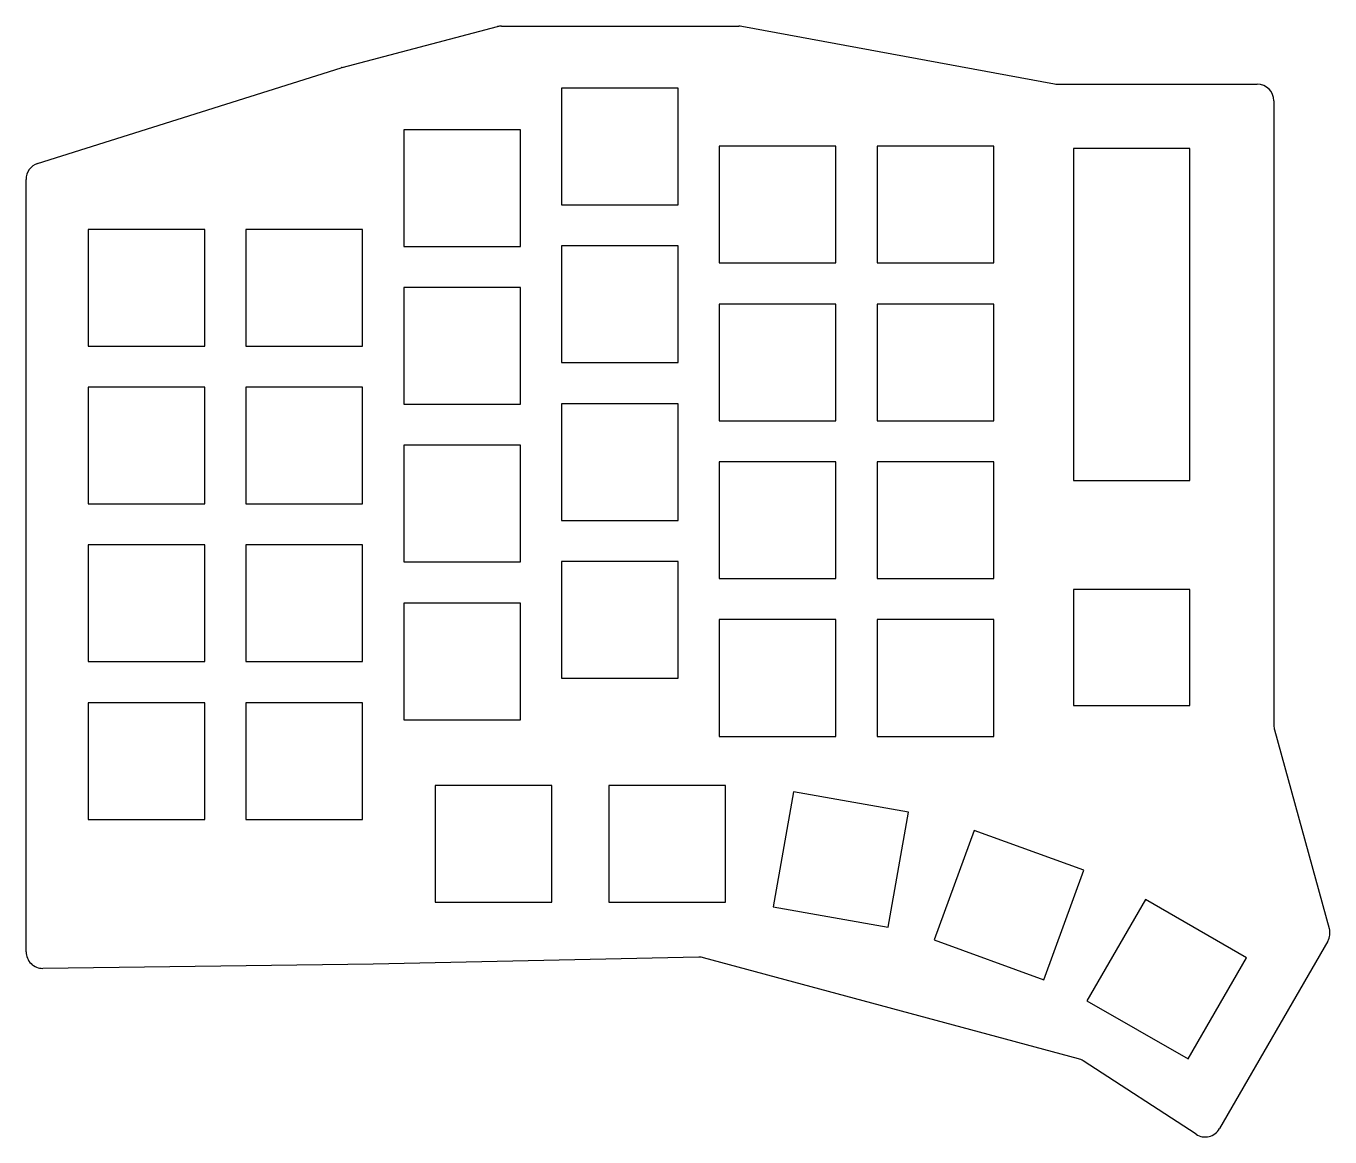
# Model space of a CAD drawing. Header units: millimetres. Extents: x 45 to 202, y -173 to -40.
import ezdxf

# ---------------------------------------------------------------- set-up
doc = ezdxf.new("R2010")
doc.units = ezdxf.units.MM

msp = doc.modelspace()

# ---------------------------------------------------------------- linework, layer by layer
at = {"linetype": 'CONTINUOUS'}
for p, q in [((83.31, -44.66), (102.02, -39.74)), ((102.53, -39.67), (131.08, -39.67)), ((131.45, -39.7), (169.09, -46.64)), ((46.66, -56.23), (83.22, -44.69)), ((169.45, -46.67), (193.52, -46.67)), ((123.79, -47.15), (109.74, -47.15)), ((109.74, -47.15), (109.74, -61.2)), ((123.79, -61.2), (123.79, -47.15)), ((195.52, -48.67), (195.52, -123.9)), ((104.79, -52.15), (90.74, -52.15)), ((90.74, -52.15), (90.74, -66.2)), ((104.79, -66.2), (104.79, -52.15)), ((142.79, -54.15), (128.74, -54.15)), ((128.74, -54.15), (128.74, -68.2)), ((142.79, -68.2), (142.79, -54.15)), ((161.79, -54.15), (147.74, -54.15)), ((147.74, -54.15), (147.74, -68.2)), ((161.79, -68.2), (161.79, -54.15)), ((185.39, -54.4), (171.39, -54.4)), ((171.39, -54.4), (171.39, -94.4)), ((185.39, -94.4), (185.39, -54.4)), ((45.27, -151.14), (45.27, -58.14)), ((109.74, -61.2), (123.79, -61.2)), ((66.79, -64.15), (52.74, -64.15)), ((52.74, -64.15), (52.74, -78.2)), ((66.79, -78.2), (66.79, -64.15)), ((85.79, -64.15), (71.74, -64.15)), ((71.74, -64.15), (71.74, -78.2)), ((85.79, -78.2), (85.79, -64.15)), ((90.74, -66.2), (104.79, -66.2)), ((123.79, -66.15), (109.74, -66.15)), ((109.74, -66.15), (109.74, -80.2)), ((123.79, -80.2), (123.79, -66.15)), ((128.74, -68.2), (142.79, -68.2)), ((147.74, -68.2), (161.79, -68.2)), ((104.79, -71.15), (90.74, -71.15)), ((90.74, -71.15), (90.74, -85.2)), ((104.79, -85.2), (104.79, -71.15)), ((142.79, -73.15), (128.74, -73.15)), ((128.74, -73.15), (128.74, -87.2)), ((142.79, -87.2), (142.79, -73.15)), ((161.79, -73.15), (147.74, -73.15)), ((147.74, -73.15), (147.74, -87.2)), ((161.79, -87.2), (161.79, -73.15)), ((52.74, -78.2), (66.79, -78.2)), ((71.74, -78.2), (85.79, -78.2)), ((109.74, -80.2), (123.79, -80.2)), ((66.79, -83.15), (52.74, -83.15)), ((52.74, -83.15), (52.74, -97.2)), ((66.79, -97.2), (66.79, -83.15)), ((85.79, -83.15), (71.74, -83.15)), ((71.74, -83.15), (71.74, -97.2)), ((85.79, -97.2), (85.79, -83.15)), ((90.74, -85.2), (104.79, -85.2)), ((123.79, -85.15), (109.74, -85.15)), ((109.74, -85.15), (109.74, -99.2)), ((123.79, -99.2), (123.79, -85.15)), ((128.74, -87.2), (142.79, -87.2)), ((147.74, -87.2), (161.79, -87.2)), ((104.79, -90.15), (90.74, -90.15)), ((90.74, -90.15), (90.74, -104.2)), ((104.79, -104.2), (104.79, -90.15)), ((142.79, -92.15), (128.74, -92.15)), ((128.74, -92.15), (128.74, -106.2)), ((142.79, -106.2), (142.79, -92.15)), ((161.79, -92.15), (147.74, -92.15)), ((147.74, -92.15), (147.74, -106.2)), ((161.79, -106.2), (161.79, -92.15)), ((171.39, -94.4), (185.39, -94.4)), ((52.74, -97.2), (66.79, -97.2)), ((71.74, -97.2), (85.79, -97.2)), ((109.74, -99.2), (123.79, -99.2)), ((66.79, -102.15), (52.74, -102.15)), ((52.74, -102.15), (52.74, -116.2)), ((66.79, -116.2), (66.79, -102.15)), ((85.79, -102.15), (71.74, -102.15)), ((71.74, -102.15), (71.74, -116.2)), ((85.79, -116.2), (85.79, -102.15)), ((90.74, -104.2), (104.79, -104.2)), ((123.79, -104.15), (109.74, -104.15)), ((109.74, -104.15), (109.74, -118.2)), ((123.79, -118.2), (123.79, -104.15)), ((128.74, -106.2), (142.79, -106.2)), ((147.74, -106.2), (161.79, -106.2)), ((185.39, -107.5), (171.39, -107.5)), ((171.39, -107.5), (171.39, -121.5)), ((185.39, -121.5), (185.39, -107.5)), ((104.79, -109.15), (90.74, -109.15)), ((90.74, -109.15), (90.74, -123.2)), ((104.79, -123.2), (104.79, -109.15)), ((142.79, -111.15), (128.74, -111.15)), ((128.74, -111.15), (128.74, -125.2)), ((142.79, -125.2), (142.79, -111.15)), ((161.79, -111.15), (147.74, -111.15)), ((147.74, -111.15), (147.74, -125.2)), ((161.79, -125.2), (161.79, -111.15)), ((52.74, -116.2), (66.79, -116.2)), ((71.74, -116.2), (85.79, -116.2)), ((109.74, -118.2), (123.79, -118.2)), ((66.79, -121.15), (52.74, -121.15)), ((52.74, -121.15), (52.74, -135.2)), ((66.79, -135.2), (66.79, -121.15)), ((85.79, -121.15), (71.74, -121.15)), ((71.74, -121.15), (71.74, -135.2)), ((85.79, -135.2), (85.79, -121.15)), ((171.39, -121.5), (185.39, -121.5)), ((90.74, -123.2), (104.79, -123.2)), ((128.74, -125.2), (142.79, -125.2)), ((147.74, -125.2), (161.79, -125.2)), ((195.59, -124.43), (202.19, -148.34)), ((108.59, -131.1), (94.54, -131.1)), ((94.54, -131.1), (94.54, -145.15)), ((108.59, -145.15), (108.59, -131.1)), ((129.49, -131.1), (115.44, -131.1)), ((115.44, -131.1), (115.44, -145.15)), ((129.49, -145.15), (129.49, -131.1)), ((137.67, -131.88), (135.23, -145.72)), ((151.51, -134.32), (137.67, -131.88)), ((149.07, -148.16), (151.51, -134.32)), ((52.74, -135.2), (66.79, -135.2)), ((71.74, -135.2), (85.79, -135.2)), ((159.42, -136.52), (154.62, -149.72)), ((172.62, -141.32), (159.42, -136.52)), ((167.82, -154.53), (172.62, -141.32)), ((94.54, -145.15), (108.59, -145.15)), ((115.44, -145.15), (129.49, -145.15)), ((135.23, -145.72), (149.07, -148.16)), ((180.04, -144.86), (173.01, -157.03)), ((192.21, -151.88), (180.04, -144.86)), ((154.62, -149.72), (167.82, -154.53)), ((202, -149.87), (188.97, -172.44)), ((126.28, -151.79), (87.08, -152.62)), ((171.98, -164.02), (126.85, -151.86)), ((185.18, -164.05), (192.21, -151.88)), ((87.06, -152.62), (47.29, -153.14)), ((173.01, -157.03), (185.18, -164.05)), ((186.15, -173.11), (172.55, -164.28))]:
    msp.add_line(p, q, dxfattribs=at)
for centre, start, end in [((102.53, -41.67), 90, 104.7436), ((131.08, -41.67), 79.5625, 90), ((83.82, -46.59), 104.7436, 107.5256), ((169.45, -44.67), 259.5625, 270), ((193.52, -48.67), 0, 90), ((47.27, -58.14), 107.5256, 180), ((197.52, -123.9), 180, 195.4425), ((200.27, -148.87), 330, 15.4425), ((47.27, -151.14), 180, 270.7539), ((126.33, -153.79), 74.9138, 91.2156), ((87.03, -150.62), 270.7539, 271.2156), ((171.46, -165.96), 56.9861, 74.9138), ((187.24, -171.44), 236.9861, 330)]:
    msp.add_arc(centre, 2, start, end, dxfattribs=at)

doc.saveas('drawing.dxf')
